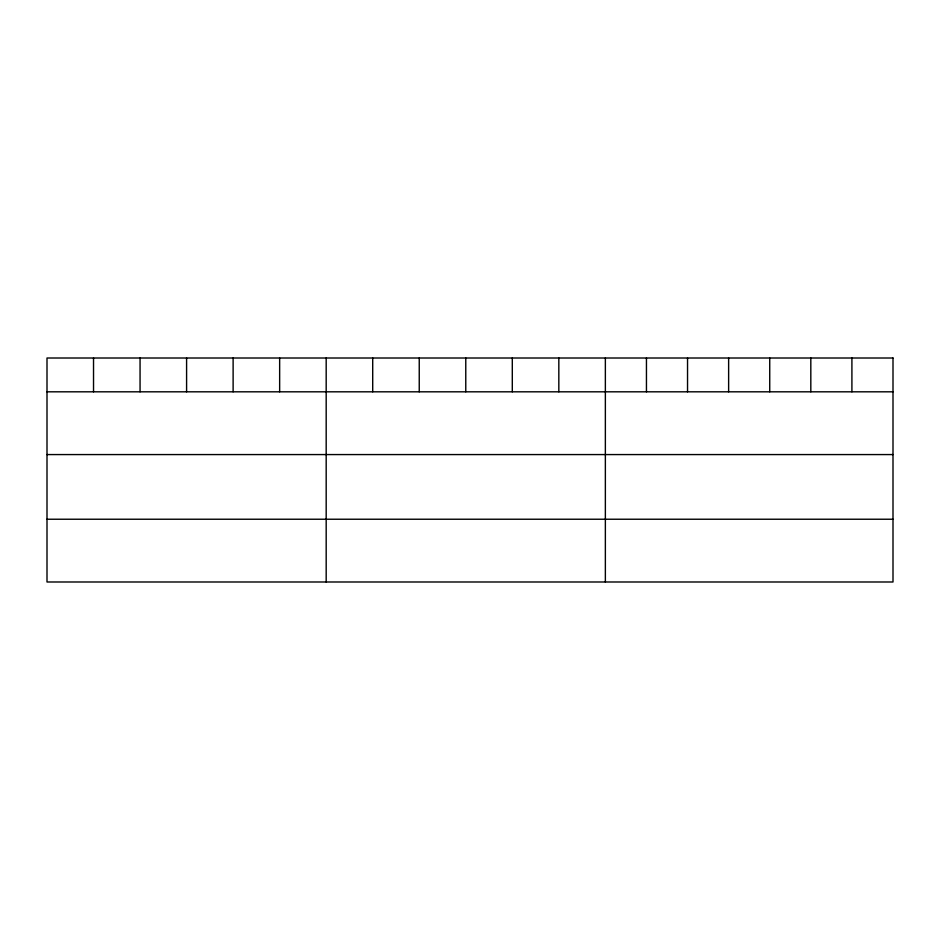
<?xml version="1.0" encoding="UTF-8"?>
<svg xmlns="http://www.w3.org/2000/svg" width="940" height="940" viewBox="0 0 940 940"><rect width="100%" height="100%" fill="white"/><g stroke="black" fill="none" stroke-linecap="round" stroke-linejoin="round"><path stroke-width="1.41" d="M47 391.815L893 391.815M47 454.572L893 454.572M47 519.232L893 519.232M851.91 358.011L851.91 391.815M810.82 358.011L810.82 391.815M769.731 358.011L769.731 391.815M728.629 358.011L728.629 391.815M687.539 358.011L687.539 391.815M646.45 358.011L646.45 391.815M605.36 358.011L605.36 581.989M558.83 358.011L558.83 391.815M512.3 358.011L512.3 391.815M465.77 358.011L465.77 391.815M419.24 358.011L419.24 391.815M372.71 358.011L372.71 391.815M326.18 358.011L326.18 581.989M279.65 358.011L279.65 391.815M233.12 358.011L233.12 391.815M186.59 358.011L186.59 391.815M140.06 358.011L140.06 391.815M93.53 358.011L93.53 391.815M893 358.011L47 358.011L47 581.989L893 581.989L893 358.011"/></g></svg>
